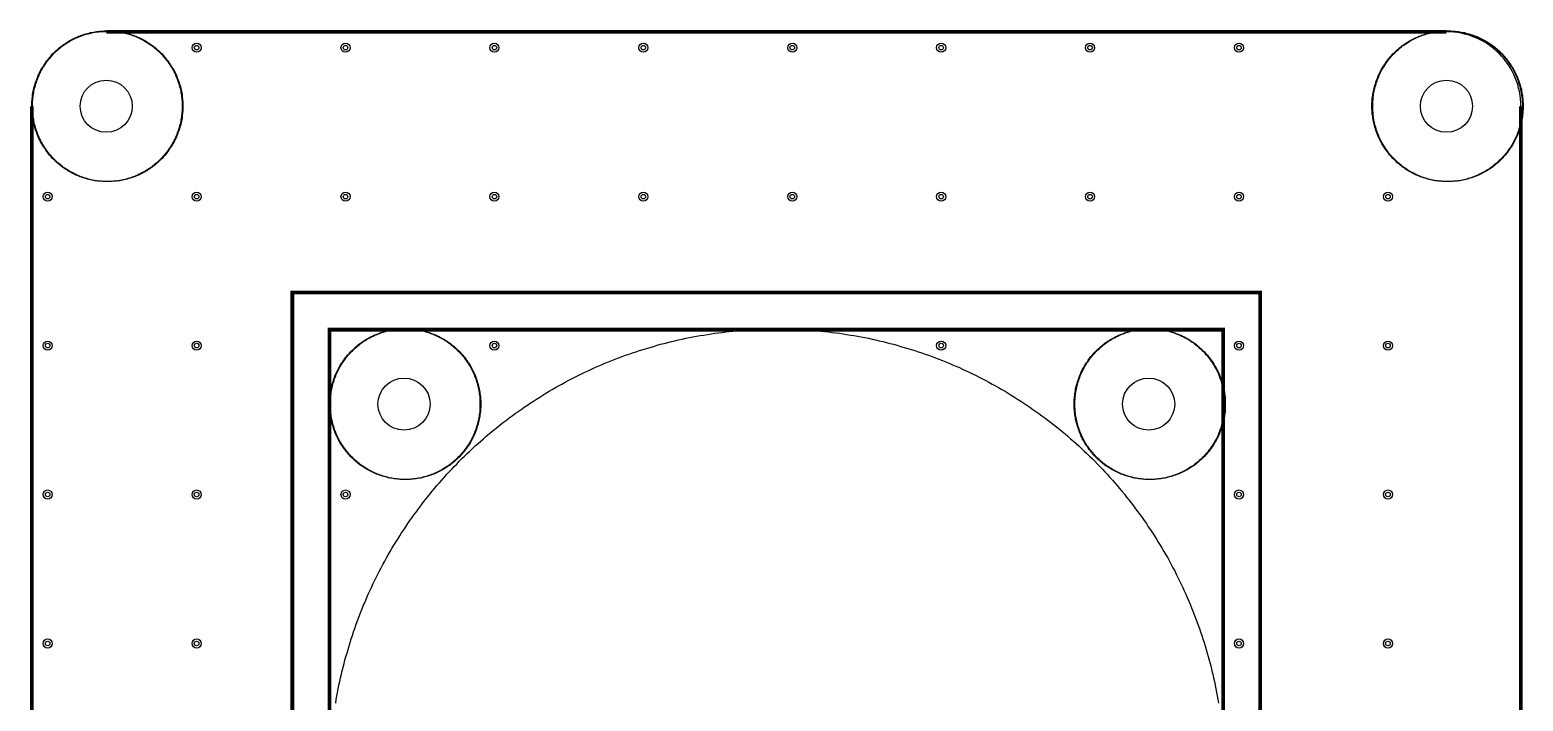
# Model space of a CAD drawing. Header units: millimetres. Extents: x 0 to 100, y -6 to 100.
# Drawn here: x -0.1 to 100.2, y 55.1 to 100.1 of the extents above; entities that cross this region are included whole.
import ezdxf

# ---------------------------------------------------------------- set-up
doc = ezdxf.new("R2010")
doc.units = ezdxf.units.MM
for name, color, linetype, true_color in [('BoardOutLine', 7, 'Continuous', 0xff00ff), ('BottomLayer', 7, 'Continuous', 0x0000ff), ('BottomSilkLayer', 7, 'Continuous', 0x66cc33), ('Hole', 7, 'Continuous', 0x222222), ('Multi-Layer', 7, 'Continuous', 0xc0c0c0), ('TopLayer', 7, 'Continuous', 0xff0000), ('TopSilkLayer', 7, 'Continuous', 0xffcc00)]:
    doc.layers.add(name, color=color, linetype=linetype, true_color=true_color)

msp = doc.modelspace()

# ---------------------------------------------------------------- linework, layer by layer
at = {"layer": 'BoardOutLine', "const_width": 0.254}
for points in [[(5, 100), (95, 100)], [(0, 5), (0, 95)], [(100, 95), (100, 5)]]:
    msp.add_lwpolyline(points, dxfattribs=at)
at = {"layer": 'BoardOutLine'}
for centre, start, end in [((5, 95), 90, 180.0003), ((95, 95), 359.9997, 90)]:
    msp.add_arc(centre, 5, start, end, dxfattribs=at)
at = {"layer": 'BottomLayer'}
for points in [[(0.05, 95), (0.05, 95.1), (0.05, 95.2), (0.06, 95.31), (0.07, 95.41), (0.07, 95.51), (0.09, 95.61), (0.1, 95.71), (0.11, 95.81), (0.13, 95.91), (0.15, 96.01), (0.17, 96.11), (0.19, 96.21), (0.22, 96.31), (0.25, 96.41), (0.28, 96.5), (0.31, 96.6), (0.34, 96.7), (0.38, 96.79), (0.41, 96.89), (0.45, 96.98), (0.49, 97.08), (0.53, 97.17), (0.58, 97.26), (0.62, 97.35), (0.67, 97.44), (0.72, 97.53), (0.77, 97.62), (0.83, 97.7), (0.88, 97.79), (0.94, 97.87), (1, 97.96), (1.06, 98.04), (1.12, 98.12), (1.18, 98.2), (1.25, 98.28), (1.32, 98.36), (1.38, 98.43), (1.45, 98.51), (1.53, 98.58), (1.6, 98.65), (1.67, 98.72), (1.75, 98.79), (1.82, 98.85), (1.9, 98.92), (1.98, 98.98), (2.06, 99.05), (2.14, 99.11), (2.23, 99.16), (2.31, 99.22), (2.4, 99.28), (2.48, 99.33), (2.57, 99.38), (2.66, 99.43), (2.75, 99.48), (2.84, 99.53), (2.93, 99.57), (3.02, 99.62), (3.12, 99.66), (3.21, 99.7), (3.31, 99.73), (3.4, 99.77), (3.5, 99.8), (3.6, 99.83), (3.69, 99.86), (3.79, 99.89), (3.89, 99.91), (3.99, 99.94), (4.09, 99.96), (4.19, 99.98), (4.29, 100), (4.39, 100.01), (4.49, 100.02), (4.59, 100.04), (4.69, 100.04), (4.79, 100.05), (4.9, 100.06), (5, 100.06), (5.1, 100.06), (5.2, 100.06), (5.3, 100.06), (5.41, 100.05), (5.51, 100.04), (5.61, 100.04), (5.71, 100.02), (5.81, 100.01), (5.91, 100), (6.01, 99.98), (6.11, 99.96), (6.21, 99.94), (6.31, 99.91), (6.41, 99.89), (6.51, 99.86), (6.6, 99.83), (6.7, 99.8), (6.8, 99.77), (6.89, 99.73), (6.99, 99.7), (7.08, 99.66), (7.18, 99.62), (7.27, 99.57), (7.36, 99.53), (7.45, 99.48), (7.54, 99.43), (7.63, 99.38), (7.72, 99.33), (7.8, 99.28), (7.89, 99.22), (7.97, 99.16), (8.06, 99.11), (8.14, 99.05), (8.22, 98.98), (8.3, 98.92), (8.38, 98.85), (8.45, 98.79), (8.53, 98.72), (8.6, 98.65), (8.67, 98.58), (8.75, 98.51), (8.82, 98.43), (8.88, 98.36), (8.95, 98.28), (9.02, 98.2), (9.08, 98.12), (9.14, 98.04), (9.2, 97.96), (9.26, 97.87), (9.32, 97.79), (9.37, 97.7), (9.43, 97.62), (9.48, 97.53), (9.53, 97.44), (9.58, 97.35), (9.62, 97.26), (9.67, 97.17), (9.71, 97.08), (9.75, 96.98), (9.79, 96.89), (9.82, 96.79), (9.86, 96.7), (9.89, 96.6), (9.92, 96.5), (9.95, 96.41), (9.98, 96.31), (10.01, 96.21), (10.03, 96.11), (10.05, 96.01), (10.07, 95.91), (10.09, 95.81), (10.1, 95.71), (10.11, 95.61), (10.13, 95.51), (10.13, 95.41), (10.14, 95.31), (10.15, 95.2), (10.15, 95.1), (10.15, 95), (10.15, 94.9), (10.15, 94.8), (10.14, 94.69), (10.13, 94.59), (10.13, 94.49), (10.11, 94.39), (10.1, 94.29), (10.09, 94.19), (10.07, 94.09), (10.05, 93.99), (10.03, 93.89), (10.01, 93.79), (9.98, 93.69), (9.95, 93.59), (9.92, 93.49), (9.89, 93.4), (9.86, 93.3), (9.82, 93.21), (9.79, 93.11), (9.75, 93.02), (9.71, 92.92), (9.67, 92.83), (9.62, 92.74), (9.58, 92.65), (9.53, 92.56), (9.48, 92.47), (9.43, 92.38), (9.37, 92.3), (9.32, 92.21), (9.26, 92.13), (9.2, 92.04), (9.14, 91.96), (9.08, 91.88), (9.02, 91.8), (8.95, 91.72), (8.88, 91.64), (8.82, 91.57), (8.75, 91.49), (8.67, 91.42), (8.6, 91.35), (8.53, 91.28), (8.45, 91.21), (8.38, 91.15), (8.3, 91.08), (8.22, 91.02), (8.14, 90.95), (8.06, 90.89), (7.97, 90.84), (7.89, 90.78), (7.8, 90.72), (7.72, 90.67), (7.63, 90.62), (7.54, 90.57), (7.45, 90.52), (7.36, 90.47), (7.27, 90.43), (7.18, 90.38), (7.08, 90.34), (6.99, 90.3), (6.89, 90.27), (6.8, 90.23), (6.7, 90.2), (6.6, 90.17), (6.51, 90.14), (6.41, 90.11), (6.31, 90.09), (6.21, 90.06), (6.11, 90.04), (6.01, 90.02), (5.91, 90), (5.81, 89.99), (5.71, 89.98), (5.61, 89.96), (5.51, 89.96), (5.41, 89.95), (5.3, 89.94), (5.2, 89.94), (5.1, 89.94), (5, 89.94), (4.9, 89.94), (4.79, 89.95), (4.69, 89.96), (4.59, 89.96), (4.49, 89.98), (4.39, 89.99), (4.29, 90), (4.19, 90.02), (4.09, 90.04), (3.99, 90.06), (3.89, 90.09), (3.79, 90.11), (3.69, 90.14), (3.6, 90.17), (3.5, 90.2), (3.4, 90.23), (3.31, 90.27), (3.21, 90.3), (3.12, 90.34), (3.02, 90.38), (2.93, 90.43), (2.84, 90.47), (2.75, 90.52), (2.66, 90.57), (2.57, 90.62), (2.48, 90.67), (2.4, 90.72), (2.31, 90.78), (2.23, 90.84), (2.14, 90.89), (2.06, 90.95), (1.98, 91.02), (1.9, 91.08), (1.82, 91.15), (1.75, 91.21), (1.67, 91.28), (1.6, 91.35), (1.53, 91.42), (1.45, 91.49), (1.38, 91.57), (1.32, 91.64), (1.25, 91.72), (1.18, 91.8), (1.12, 91.88), (1.06, 91.96), (1, 92.04), (0.94, 92.13), (0.88, 92.21), (0.83, 92.3), (0.77, 92.38), (0.72, 92.47), (0.67, 92.56), (0.62, 92.65), (0.58, 92.74), (0.53, 92.83), (0.49, 92.92), (0.45, 93.02), (0.41, 93.11), (0.38, 93.21), (0.34, 93.3), (0.31, 93.4), (0.28, 93.49), (0.25, 93.59), (0.22, 93.69), (0.19, 93.79), (0.17, 93.89), (0.15, 93.99), (0.13, 94.09), (0.11, 94.19), (0.1, 94.29), (0.09, 94.39), (0.07, 94.49), (0.07, 94.59), (0.06, 94.69), (0.05, 94.8), (0.05, 94.9), (0.05, 95)], [(90.05, 95), (90.05, 95.1), (90.05, 95.2), (90.06, 95.31), (90.07, 95.41), (90.07, 95.51), (90.09, 95.61), (90.1, 95.71), (90.11, 95.81), (90.13, 95.91), (90.15, 96.01), (90.17, 96.11), (90.19, 96.21), (90.22, 96.31), (90.25, 96.41), (90.28, 96.5), (90.31, 96.6), (90.34, 96.7), (90.38, 96.79), (90.41, 96.89), (90.45, 96.98), (90.49, 97.08), (90.53, 97.17), (90.58, 97.26), (90.62, 97.35), (90.67, 97.44), (90.72, 97.53), (90.77, 97.62), (90.83, 97.7), (90.88, 97.79), (90.94, 97.87), (91, 97.96), (91.06, 98.04), (91.12, 98.12), (91.18, 98.2), (91.25, 98.28), (91.32, 98.36), (91.38, 98.43), (91.45, 98.51), (91.53, 98.58), (91.6, 98.65), (91.67, 98.72), (91.75, 98.79), (91.82, 98.85), (91.9, 98.92), (91.98, 98.98), (92.06, 99.05), (92.14, 99.11), (92.23, 99.16), (92.31, 99.22), (92.4, 99.28), (92.48, 99.33), (92.57, 99.38), (92.66, 99.43), (92.75, 99.48), (92.84, 99.53), (92.93, 99.57), (93.02, 99.62), (93.12, 99.66), (93.21, 99.7), (93.31, 99.73), (93.4, 99.77), (93.5, 99.8), (93.6, 99.83), (93.69, 99.86), (93.79, 99.89), (93.89, 99.91), (93.99, 99.94), (94.09, 99.96), (94.19, 99.98), (94.29, 100), (94.39, 100.01), (94.49, 100.02), (94.59, 100.04), (94.69, 100.04), (94.79, 100.05), (94.9, 100.06), (95, 100.06), (95.1, 100.06), (95.2, 100.06), (95.3, 100.06), (95.41, 100.05), (95.51, 100.04), (95.61, 100.04), (95.71, 100.02), (95.81, 100.01), (95.91, 100), (96.01, 99.98), (96.11, 99.96), (96.21, 99.94), (96.31, 99.91), (96.41, 99.89), (96.51, 99.86), (96.6, 99.83), (96.7, 99.8), (96.8, 99.77), (96.89, 99.73), (96.99, 99.7), (97.08, 99.66), (97.18, 99.62), (97.27, 99.57), (97.36, 99.53), (97.45, 99.48), (97.54, 99.43), (97.63, 99.38), (97.72, 99.33), (97.8, 99.28), (97.89, 99.22), (97.97, 99.16), (98.06, 99.11), (98.14, 99.05), (98.22, 98.98), (98.3, 98.92), (98.38, 98.85), (98.45, 98.79), (98.53, 98.72), (98.6, 98.65), (98.67, 98.58), (98.75, 98.51), (98.82, 98.43), (98.88, 98.36), (98.95, 98.28), (99.02, 98.2), (99.08, 98.12), (99.14, 98.04), (99.2, 97.96), (99.26, 97.87), (99.32, 97.79), (99.37, 97.7), (99.43, 97.62), (99.48, 97.53), (99.53, 97.44), (99.58, 97.35), (99.62, 97.26), (99.67, 97.17), (99.71, 97.08), (99.75, 96.98), (99.79, 96.89), (99.82, 96.79), (99.86, 96.7), (99.89, 96.6), (99.92, 96.5), (99.95, 96.41), (99.98, 96.31), (100.01, 96.21), (100.03, 96.11), (100.05, 96.01), (100.07, 95.91), (100.09, 95.81), (100.1, 95.71), (100.11, 95.61), (100.13, 95.51), (100.13, 95.41), (100.14, 95.31), (100.15, 95.2), (100.15, 95.1), (100.15, 95), (100.15, 94.9), (100.15, 94.8), (100.14, 94.69), (100.13, 94.59), (100.13, 94.49), (100.11, 94.39), (100.1, 94.29), (100.09, 94.19), (100.07, 94.09), (100.05, 93.99), (100.03, 93.89), (100.01, 93.79), (99.98, 93.69), (99.95, 93.59), (99.92, 93.49), (99.89, 93.4), (99.86, 93.3), (99.82, 93.21), (99.79, 93.11), (99.75, 93.02), (99.71, 92.92), (99.67, 92.83), (99.62, 92.74), (99.58, 92.65), (99.53, 92.56), (99.48, 92.47), (99.43, 92.38), (99.37, 92.3), (99.32, 92.21), (99.26, 92.13), (99.2, 92.04), (99.14, 91.96), (99.08, 91.88), (99.02, 91.8), (98.95, 91.72), (98.88, 91.64), (98.82, 91.57), (98.75, 91.49), (98.67, 91.42), (98.6, 91.35), (98.53, 91.28), (98.45, 91.21), (98.38, 91.15), (98.3, 91.08), (98.22, 91.02), (98.14, 90.95), (98.06, 90.89), (97.97, 90.84), (97.89, 90.78), (97.8, 90.72), (97.72, 90.67), (97.63, 90.62), (97.54, 90.57), (97.45, 90.52), (97.36, 90.47), (97.27, 90.43), (97.18, 90.38), (97.08, 90.34), (96.99, 90.3), (96.89, 90.27), (96.8, 90.23), (96.7, 90.2), (96.6, 90.17), (96.51, 90.14), (96.41, 90.11), (96.31, 90.09), (96.21, 90.06), (96.11, 90.04), (96.01, 90.02), (95.91, 90), (95.81, 89.99), (95.71, 89.98), (95.61, 89.96), (95.51, 89.96), (95.41, 89.95), (95.3, 89.94), (95.2, 89.94), (95.1, 89.94), (95, 89.94), (94.9, 89.94), (94.79, 89.95), (94.69, 89.96), (94.59, 89.96), (94.49, 89.98), (94.39, 89.99), (94.29, 90), (94.19, 90.02), (94.09, 90.04), (93.99, 90.06), (93.89, 90.09), (93.79, 90.11), (93.69, 90.14), (93.6, 90.17), (93.5, 90.2), (93.4, 90.23), (93.31, 90.27), (93.21, 90.3), (93.12, 90.34), (93.02, 90.38), (92.93, 90.43), (92.84, 90.47), (92.75, 90.52), (92.66, 90.57), (92.57, 90.62), (92.48, 90.67), (92.4, 90.72), (92.31, 90.78), (92.23, 90.84), (92.14, 90.89), (92.06, 90.95), (91.98, 91.02), (91.9, 91.08), (91.82, 91.15), (91.75, 91.21), (91.67, 91.28), (91.6, 91.35), (91.53, 91.42), (91.45, 91.49), (91.38, 91.57), (91.32, 91.64), (91.25, 91.72), (91.18, 91.8), (91.12, 91.88), (91.06, 91.96), (91, 92.04), (90.94, 92.13), (90.88, 92.21), (90.83, 92.3), (90.77, 92.38), (90.72, 92.47), (90.67, 92.56), (90.62, 92.65), (90.58, 92.74), (90.53, 92.83), (90.49, 92.92), (90.45, 93.02), (90.41, 93.11), (90.38, 93.21), (90.34, 93.3), (90.31, 93.4), (90.28, 93.49), (90.25, 93.59), (90.22, 93.69), (90.19, 93.79), (90.17, 93.89), (90.15, 93.99), (90.13, 94.09), (90.11, 94.19), (90.1, 94.29), (90.09, 94.39), (90.07, 94.49), (90.07, 94.59), (90.06, 94.69), (90.05, 94.8), (90.05, 94.9), (90.05, 95)], [(20.05, 75), (20.05, 75.1), (20.05, 75.2), (20.06, 75.31), (20.07, 75.41), (20.07, 75.51), (20.09, 75.61), (20.1, 75.71), (20.11, 75.81), (20.13, 75.91), (20.15, 76.01), (20.17, 76.11), (20.19, 76.21), (20.22, 76.31), (20.25, 76.41), (20.28, 76.5), (20.31, 76.6), (20.34, 76.7), (20.38, 76.79), (20.41, 76.89), (20.45, 76.98), (20.49, 77.08), (20.53, 77.17), (20.58, 77.26), (20.62, 77.35), (20.67, 77.44), (20.72, 77.53), (20.77, 77.62), (20.83, 77.7), (20.88, 77.79), (20.94, 77.87), (21, 77.96), (21.06, 78.04), (21.12, 78.12), (21.18, 78.2), (21.25, 78.28), (21.32, 78.36), (21.38, 78.43), (21.45, 78.51), (21.53, 78.58), (21.6, 78.65), (21.67, 78.72), (21.75, 78.79), (21.82, 78.85), (21.9, 78.92), (21.98, 78.98), (22.06, 79.05), (22.14, 79.11), (22.23, 79.16), (22.31, 79.22), (22.4, 79.28), (22.48, 79.33), (22.57, 79.38), (22.66, 79.43), (22.75, 79.48), (22.84, 79.53), (22.93, 79.57), (23.02, 79.62), (23.12, 79.66), (23.21, 79.7), (23.31, 79.73), (23.4, 79.77), (23.5, 79.8), (23.6, 79.83), (23.69, 79.86), (23.79, 79.89), (23.89, 79.91), (23.99, 79.94), (24.09, 79.96), (24.19, 79.98), (24.29, 80), (24.39, 80.01), (24.49, 80.02), (24.59, 80.04), (24.69, 80.04), (24.79, 80.05), (24.9, 80.06), (25, 80.06), (25.1, 80.06), (25.2, 80.06), (25.3, 80.06), (25.41, 80.05), (25.51, 80.04), (25.61, 80.04), (25.71, 80.02), (25.81, 80.01), (25.91, 80), (26.01, 79.98), (26.11, 79.96), (26.21, 79.94), (26.31, 79.91), (26.41, 79.89), (26.51, 79.86), (26.6, 79.83), (26.7, 79.8), (26.8, 79.77), (26.89, 79.73), (26.99, 79.7), (27.08, 79.66), (27.18, 79.62), (27.27, 79.57), (27.36, 79.53), (27.45, 79.48), (27.54, 79.43), (27.63, 79.38), (27.72, 79.33), (27.8, 79.28), (27.89, 79.22), (27.97, 79.16), (28.06, 79.11), (28.14, 79.05), (28.22, 78.98), (28.3, 78.92), (28.38, 78.85), (28.45, 78.79), (28.53, 78.72), (28.6, 78.65), (28.67, 78.58), (28.75, 78.51), (28.82, 78.43), (28.88, 78.36), (28.95, 78.28), (29.02, 78.2), (29.08, 78.12), (29.14, 78.04), (29.2, 77.96), (29.26, 77.87), (29.32, 77.79), (29.37, 77.7), (29.43, 77.62), (29.48, 77.53), (29.53, 77.44), (29.58, 77.35), (29.62, 77.26), (29.67, 77.17), (29.71, 77.08), (29.75, 76.98), (29.79, 76.89), (29.82, 76.79), (29.86, 76.7), (29.89, 76.6), (29.92, 76.5), (29.95, 76.41), (29.98, 76.31), (30.01, 76.21), (30.03, 76.11), (30.05, 76.01), (30.07, 75.91), (30.09, 75.81), (30.1, 75.71), (30.11, 75.61), (30.13, 75.51), (30.13, 75.41), (30.14, 75.31), (30.15, 75.2), (30.15, 75.1), (30.15, 75), (30.15, 74.9), (30.15, 74.8), (30.14, 74.69), (30.13, 74.59), (30.13, 74.49), (30.11, 74.39), (30.1, 74.29), (30.09, 74.19), (30.07, 74.09), (30.05, 73.99), (30.03, 73.89), (30.01, 73.79), (29.98, 73.69), (29.95, 73.59), (29.92, 73.49), (29.89, 73.4), (29.86, 73.3), (29.82, 73.21), (29.79, 73.11), (29.75, 73.02), (29.71, 72.92), (29.67, 72.83), (29.62, 72.74), (29.58, 72.65), (29.53, 72.56), (29.48, 72.47), (29.43, 72.38), (29.37, 72.3), (29.32, 72.21), (29.26, 72.13), (29.2, 72.04), (29.14, 71.96), (29.08, 71.88), (29.02, 71.8), (28.95, 71.72), (28.88, 71.64), (28.82, 71.57), (28.75, 71.49), (28.67, 71.42), (28.6, 71.35), (28.53, 71.28), (28.45, 71.21), (28.38, 71.15), (28.3, 71.08), (28.22, 71.02), (28.14, 70.95), (28.06, 70.89), (27.97, 70.84), (27.89, 70.78), (27.8, 70.72), (27.72, 70.67), (27.63, 70.62), (27.54, 70.57), (27.45, 70.52), (27.36, 70.47), (27.27, 70.43), (27.18, 70.38), (27.08, 70.34), (26.99, 70.3), (26.89, 70.27), (26.8, 70.23), (26.7, 70.2), (26.6, 70.17), (26.51, 70.14), (26.41, 70.11), (26.31, 70.09), (26.21, 70.06), (26.11, 70.04), (26.01, 70.02), (25.91, 70), (25.81, 69.99), (25.71, 69.98), (25.61, 69.96), (25.51, 69.96), (25.41, 69.95), (25.3, 69.94), (25.2, 69.94), (25.1, 69.94), (25, 69.94), (24.9, 69.94), (24.79, 69.95), (24.69, 69.96), (24.59, 69.96), (24.49, 69.98), (24.39, 69.99), (24.29, 70), (24.19, 70.02), (24.09, 70.04), (23.99, 70.06), (23.89, 70.09), (23.79, 70.11), (23.69, 70.14), (23.6, 70.17), (23.5, 70.2), (23.4, 70.23), (23.31, 70.27), (23.21, 70.3), (23.12, 70.34), (23.02, 70.38), (22.93, 70.43), (22.84, 70.47), (22.75, 70.52), (22.66, 70.57), (22.57, 70.62), (22.48, 70.67), (22.4, 70.72), (22.31, 70.78), (22.23, 70.84), (22.14, 70.89), (22.06, 70.95), (21.98, 71.02), (21.9, 71.08), (21.82, 71.15), (21.75, 71.21), (21.67, 71.28), (21.6, 71.35), (21.53, 71.42), (21.45, 71.49), (21.38, 71.57), (21.32, 71.64), (21.25, 71.72), (21.18, 71.8), (21.12, 71.88), (21.06, 71.96), (21, 72.04), (20.94, 72.13), (20.88, 72.21), (20.83, 72.3), (20.77, 72.38), (20.72, 72.47), (20.67, 72.56), (20.62, 72.65), (20.58, 72.74), (20.53, 72.83), (20.49, 72.92), (20.45, 73.02), (20.41, 73.11), (20.38, 73.21), (20.34, 73.3), (20.31, 73.4), (20.28, 73.49), (20.25, 73.59), (20.22, 73.69), (20.19, 73.79), (20.17, 73.89), (20.15, 73.99), (20.13, 74.09), (20.11, 74.19), (20.1, 74.29), (20.09, 74.39), (20.07, 74.49), (20.07, 74.59), (20.06, 74.69), (20.05, 74.8), (20.05, 74.9), (20.05, 75)], [(70.05, 75), (70.05, 75.1), (70.05, 75.2), (70.06, 75.31), (70.07, 75.41), (70.07, 75.51), (70.09, 75.61), (70.1, 75.71), (70.11, 75.81), (70.13, 75.91), (70.15, 76.01), (70.17, 76.11), (70.19, 76.21), (70.22, 76.31), (70.25, 76.41), (70.28, 76.5), (70.31, 76.6), (70.34, 76.7), (70.38, 76.79), (70.41, 76.89), (70.45, 76.98), (70.49, 77.08), (70.53, 77.17), (70.58, 77.26), (70.62, 77.35), (70.67, 77.44), (70.72, 77.53), (70.77, 77.62), (70.83, 77.7), (70.88, 77.79), (70.94, 77.87), (71, 77.96), (71.06, 78.04), (71.12, 78.12), (71.18, 78.2), (71.25, 78.28), (71.32, 78.36), (71.38, 78.43), (71.45, 78.51), (71.53, 78.58), (71.6, 78.65), (71.67, 78.72), (71.75, 78.79), (71.82, 78.85), (71.9, 78.92), (71.98, 78.98), (72.06, 79.05), (72.14, 79.11), (72.23, 79.16), (72.31, 79.22), (72.4, 79.28), (72.48, 79.33), (72.57, 79.38), (72.66, 79.43), (72.75, 79.48), (72.84, 79.53), (72.93, 79.57), (73.02, 79.62), (73.12, 79.66), (73.21, 79.7), (73.31, 79.73), (73.4, 79.77), (73.5, 79.8), (73.6, 79.83), (73.69, 79.86), (73.79, 79.89), (73.89, 79.91), (73.99, 79.94), (74.09, 79.96), (74.19, 79.98), (74.29, 80), (74.39, 80.01), (74.49, 80.02), (74.59, 80.04), (74.69, 80.04), (74.79, 80.05), (74.9, 80.06), (75, 80.06), (75.1, 80.06), (75.2, 80.06), (75.3, 80.06), (75.41, 80.05), (75.51, 80.04), (75.61, 80.04), (75.71, 80.02), (75.81, 80.01), (75.91, 80), (76.01, 79.98), (76.11, 79.96), (76.21, 79.94), (76.31, 79.91), (76.41, 79.89), (76.51, 79.86), (76.6, 79.83), (76.7, 79.8), (76.8, 79.77), (76.89, 79.73), (76.99, 79.7), (77.08, 79.66), (77.18, 79.62), (77.27, 79.57), (77.36, 79.53), (77.45, 79.48), (77.54, 79.43), (77.63, 79.38), (77.72, 79.33), (77.8, 79.28), (77.89, 79.22), (77.97, 79.16), (78.06, 79.11), (78.14, 79.05), (78.22, 78.98), (78.3, 78.92), (78.38, 78.85), (78.45, 78.79), (78.53, 78.72), (78.6, 78.65), (78.67, 78.58), (78.75, 78.51), (78.82, 78.43), (78.88, 78.36), (78.95, 78.28), (79.02, 78.2), (79.08, 78.12), (79.14, 78.04), (79.2, 77.96), (79.26, 77.87), (79.32, 77.79), (79.37, 77.7), (79.43, 77.62), (79.48, 77.53), (79.53, 77.44), (79.58, 77.35), (79.62, 77.26), (79.67, 77.17), (79.71, 77.08), (79.75, 76.98), (79.79, 76.89), (79.82, 76.79), (79.86, 76.7), (79.89, 76.6), (79.92, 76.5), (79.95, 76.41), (79.98, 76.31), (80.01, 76.21), (80.03, 76.11), (80.05, 76.01), (80.07, 75.91), (80.09, 75.81), (80.1, 75.71), (80.11, 75.61), (80.13, 75.51), (80.13, 75.41), (80.14, 75.31), (80.15, 75.2), (80.15, 75.1), (80.15, 75), (80.15, 74.9), (80.15, 74.8), (80.14, 74.69), (80.13, 74.59), (80.13, 74.49), (80.11, 74.39), (80.1, 74.29), (80.09, 74.19), (80.07, 74.09), (80.05, 73.99), (80.03, 73.89), (80.01, 73.79), (79.98, 73.69), (79.95, 73.59), (79.92, 73.49), (79.89, 73.4), (79.86, 73.3), (79.82, 73.21), (79.79, 73.11), (79.75, 73.02), (79.71, 72.92), (79.67, 72.83), (79.62, 72.74), (79.58, 72.65), (79.53, 72.56), (79.48, 72.47), (79.43, 72.38), (79.37, 72.3), (79.32, 72.21), (79.26, 72.13), (79.2, 72.04), (79.14, 71.96), (79.08, 71.88), (79.02, 71.8), (78.95, 71.72), (78.88, 71.64), (78.82, 71.57), (78.75, 71.49), (78.67, 71.42), (78.6, 71.35), (78.53, 71.28), (78.45, 71.21), (78.38, 71.15), (78.3, 71.08), (78.22, 71.02), (78.14, 70.95), (78.06, 70.89), (77.97, 70.84), (77.89, 70.78), (77.8, 70.72), (77.72, 70.67), (77.63, 70.62), (77.54, 70.57), (77.45, 70.52), (77.36, 70.47), (77.27, 70.43), (77.18, 70.38), (77.08, 70.34), (76.99, 70.3), (76.89, 70.27), (76.8, 70.23), (76.7, 70.2), (76.6, 70.17), (76.51, 70.14), (76.41, 70.11), (76.31, 70.09), (76.21, 70.06), (76.11, 70.04), (76.01, 70.02), (75.91, 70), (75.81, 69.99), (75.71, 69.98), (75.61, 69.96), (75.51, 69.96), (75.41, 69.95), (75.3, 69.94), (75.2, 69.94), (75.1, 69.94), (75, 69.94), (74.9, 69.94), (74.79, 69.95), (74.69, 69.96), (74.59, 69.96), (74.49, 69.98), (74.39, 69.99), (74.29, 70), (74.19, 70.02), (74.09, 70.04), (73.99, 70.06), (73.89, 70.09), (73.79, 70.11), (73.69, 70.14), (73.6, 70.17), (73.5, 70.2), (73.4, 70.23), (73.31, 70.27), (73.21, 70.3), (73.12, 70.34), (73.02, 70.38), (72.93, 70.43), (72.84, 70.47), (72.75, 70.52), (72.66, 70.57), (72.57, 70.62), (72.48, 70.67), (72.4, 70.72), (72.31, 70.78), (72.23, 70.84), (72.14, 70.89), (72.06, 70.95), (71.98, 71.02), (71.9, 71.08), (71.82, 71.15), (71.75, 71.21), (71.67, 71.28), (71.6, 71.35), (71.53, 71.42), (71.45, 71.49), (71.38, 71.57), (71.32, 71.64), (71.25, 71.72), (71.18, 71.8), (71.12, 71.88), (71.06, 71.96), (71, 72.04), (70.94, 72.13), (70.88, 72.21), (70.83, 72.3), (70.77, 72.38), (70.72, 72.47), (70.67, 72.56), (70.62, 72.65), (70.58, 72.74), (70.53, 72.83), (70.49, 72.92), (70.45, 73.02), (70.41, 73.11), (70.38, 73.21), (70.34, 73.3), (70.31, 73.4), (70.28, 73.49), (70.25, 73.59), (70.22, 73.69), (70.19, 73.79), (70.17, 73.89), (70.15, 73.99), (70.13, 74.09), (70.11, 74.19), (70.1, 74.29), (70.09, 74.39), (70.07, 74.49), (70.07, 74.59), (70.06, 74.69), (70.05, 74.8), (70.05, 74.9), (70.05, 75)]]:
    msp.add_lwpolyline(points, close=True, dxfattribs=at)
at = {"layer": 'BottomSilkLayer', "const_width": 0.25}
for points in [[(17.5, 82.5), (82.5, 82.5), (82.5, 17.5), (17.5, 17.5), (17.5, 82.5)], [(20, 80), (80, 80), (80, 20), (20, 20), (20, 80)]]:
    msp.add_lwpolyline(points, close=True, dxfattribs=at)
at = {"layer": 'Hole'}
for centre in [(11.07, 98.93), (21.07, 98.93), (31.07, 98.93), (41.07, 98.93), (51.07, 98.93), (61.07, 98.93), (71.07, 98.93), (81.07, 98.93), (1.07, 88.93), (11.07, 88.93), (21.07, 88.93), (31.07, 88.93), (41.07, 88.93), (51.07, 88.93), (61.07, 88.93), (71.07, 88.93), (81.07, 88.93), (91.07, 88.93), (1.07, 78.93), (11.07, 78.93), (31.07, 78.93), (61.07, 78.93), (81.07, 78.93), (91.07, 78.93), (1.07, 68.93), (11.07, 68.93), (21.07, 68.93), (81.07, 68.93), (91.07, 68.93), (1.07, 58.93), (11.07, 58.93), (81.07, 58.93), (91.07, 58.93)]:
    msp.add_circle(centre, 0.153, dxfattribs=at)
at = {"layer": 'Multi-Layer'}
msp.add_lwpolyline([(20.41, 54.92), (20.45, 55.16), (20.49, 55.41), (20.54, 55.65), (20.58, 55.89), (20.63, 56.13), (20.68, 56.38), (20.74, 56.62), (20.79, 56.86), (20.85, 57.1), (20.91, 57.34), (20.97, 57.58), (21.03, 57.82), (21.1, 58.06), (21.17, 58.29), (21.24, 58.53), (21.31, 58.77), (21.38, 59), (21.46, 59.24), (21.53, 59.47), (21.61, 59.71), (21.69, 59.94), (21.77, 60.17), (21.86, 60.41), (21.95, 60.64), (22.03, 60.87), (22.12, 61.1), (22.22, 61.33), (22.31, 61.56), (22.41, 61.78), (22.5, 62.01), (22.6, 62.24), (22.71, 62.46), (22.81, 62.69), (22.91, 62.91), (23.02, 63.13), (23.13, 63.36), (23.24, 63.58), (23.35, 63.8), (23.47, 64.02), (23.58, 64.23), (23.7, 64.45), (23.82, 64.67), (23.94, 64.88), (24.07, 65.1), (24.19, 65.31), (24.32, 65.52), (24.45, 65.73), (24.58, 65.94), (24.71, 66.15), (24.84, 66.36), (24.98, 66.57), (25.12, 66.77), (25.25, 66.98), (25.4, 67.18), (25.54, 67.38), (25.68, 67.58), (25.83, 67.78), (25.97, 67.98), (26.12, 68.18), (26.27, 68.37), (26.42, 68.57), (26.58, 68.76), (26.73, 68.96), (26.89, 69.15), (27.05, 69.34), (27.21, 69.53), (27.37, 69.71), (27.53, 69.9), (27.7, 70.08), (27.86, 70.27), (28.03, 70.45), (28.2, 70.63), (28.37, 70.81), (28.54, 70.98), (28.71, 71.16), (28.89, 71.34), (29.07, 71.51), (29.24, 71.68), (29.42, 71.85), (29.6, 72.02), (29.78, 72.19), (29.97, 72.35), (30.15, 72.52), (30.34, 72.68), (30.52, 72.84), (30.71, 73), (30.9, 73.16), (31.09, 73.32), (31.29, 73.47), (31.48, 73.63), (31.68, 73.78), (31.87, 73.93), (32.07, 74.08), (32.27, 74.22), (32.47, 74.37), (32.67, 74.51), (32.87, 74.65), (33.07, 74.8), (33.28, 74.93), (33.48, 75.07), (33.69, 75.21), (33.9, 75.34), (34.11, 75.47), (34.32, 75.6), (34.53, 75.73), (34.74, 75.86), (34.95, 75.98), (35.17, 76.11), (35.38, 76.23), (35.6, 76.35), (35.82, 76.47), (36.03, 76.58), (36.25, 76.7), (36.47, 76.81), (36.69, 76.92), (36.92, 77.03), (37.14, 77.14), (37.36, 77.24), (37.59, 77.34), (37.81, 77.45), (38.04, 77.55), (38.27, 77.64), (38.49, 77.74), (38.72, 77.83), (38.95, 77.93), (39.18, 78.02), (39.41, 78.1), (39.64, 78.19), (39.88, 78.28), (40.11, 78.36), (40.34, 78.44), (40.58, 78.52), (40.81, 78.59), (41.05, 78.67), (41.28, 78.74), (41.52, 78.81), (41.76, 78.88), (41.99, 78.95), (42.23, 79.02), (42.47, 79.08), (42.71, 79.14), (42.95, 79.2), (43.19, 79.26), (43.43, 79.31), (43.67, 79.37), (43.92, 79.42), (44.16, 79.47), (44.4, 79.51), (44.64, 79.56), (44.89, 79.6), (45.13, 79.64), (45.37, 79.68), (45.62, 79.72), (45.86, 79.76), (46.11, 79.79), (46.35, 79.82), (46.6, 79.85), (46.84, 79.88), (47.09, 79.9), (47.34, 79.93), (47.58, 79.95), (47.83, 79.97), (48.07, 79.98), (48.32, 80), (48.57, 80.01), (48.81, 80.02), (49.06, 80.03), (49.31, 80.04), (49.56, 80.05), (49.8, 80.05), (50.05, 80.05), (50.3, 80.05), (50.54, 80.05), (50.79, 80.04), (51.04, 80.03), (51.29, 80.02), (51.53, 80.01), (51.78, 80), (52.03, 79.98), (52.27, 79.97), (52.52, 79.95), (52.76, 79.93), (53.01, 79.9), (53.26, 79.88), (53.5, 79.85), (53.75, 79.82), (53.99, 79.79), (54.24, 79.76), (54.48, 79.72), (54.73, 79.68), (54.97, 79.64), (55.21, 79.6), (55.46, 79.56), (55.7, 79.51), (55.94, 79.47), (56.18, 79.42), (56.43, 79.37), (56.67, 79.31), (56.91, 79.26), (57.15, 79.2), (57.39, 79.14), (57.63, 79.08), (57.87, 79.02), (58.11, 78.95), (58.34, 78.88), (58.58, 78.81), (58.82, 78.74), (59.05, 78.67), (59.29, 78.59), (59.52, 78.52), (59.76, 78.44), (59.99, 78.36), (60.22, 78.28), (60.46, 78.19), (60.69, 78.1), (60.92, 78.02), (61.15, 77.93), (61.38, 77.83), (61.61, 77.74), (61.83, 77.64), (62.06, 77.55), (62.29, 77.45), (62.51, 77.34), (62.74, 77.24), (62.96, 77.14), (63.18, 77.03), (63.41, 76.92), (63.63, 76.81), (63.85, 76.7), (64.07, 76.58), (64.28, 76.47), (64.5, 76.35), (64.72, 76.23), (64.93, 76.11), (65.15, 75.98), (65.36, 75.86), (65.57, 75.73), (65.78, 75.6), (65.99, 75.47), (66.2, 75.34), (66.41, 75.21), (66.62, 75.07), (66.82, 74.93), (67.03, 74.8), (67.23, 74.65), (67.43, 74.51), (67.63, 74.37), (67.83, 74.22), (68.03, 74.08), (68.23, 73.93), (68.42, 73.78), (68.62, 73.63), (68.81, 73.47), (69.01, 73.32), (69.2, 73.16), (69.39, 73), (69.58, 72.84), (69.76, 72.68), (69.95, 72.52), (70.13, 72.35), (70.32, 72.19), (70.5, 72.02), (70.68, 71.85), (70.86, 71.68), (71.03, 71.51), (71.21, 71.34), (71.39, 71.16), (71.56, 70.98), (71.73, 70.81), (71.9, 70.63), (72.07, 70.45), (72.24, 70.27), (72.4, 70.08), (72.57, 69.9), (72.73, 69.71), (72.89, 69.53), (73.05, 69.34), (73.21, 69.15), (73.37, 68.96), (73.52, 68.76), (73.68, 68.57), (73.83, 68.37), (73.98, 68.18), (74.13, 67.98), (74.27, 67.78), (74.42, 67.58), (74.56, 67.38), (74.7, 67.18), (74.85, 66.98), (74.98, 66.77), (75.12, 66.57), (75.26, 66.36), (75.39, 66.15), (75.52, 65.94), (75.65, 65.73), (75.78, 65.52), (75.91, 65.31), (76.03, 65.1), (76.16, 64.88), (76.28, 64.67), (76.4, 64.45), (76.52, 64.23), (76.63, 64.02), (76.75, 63.8), (76.86, 63.58), (76.97, 63.36), (77.08, 63.13), (77.19, 62.91), (77.29, 62.69), (77.39, 62.46), (77.5, 62.24), (77.6, 62.01), (77.69, 61.78), (77.79, 61.56), (77.88, 61.33), (77.98, 61.1), (78.07, 60.87), (78.15, 60.64), (78.24, 60.41), (78.33, 60.17), (78.41, 59.94), (78.49, 59.71), (78.57, 59.47), (78.64, 59.24), (78.72, 59), (78.79, 58.77), (78.86, 58.53), (78.93, 58.29), (79, 58.06), (79.07, 57.82), (79.13, 57.58), (79.19, 57.34), (79.25, 57.1), (79.31, 56.86), (79.36, 56.62), (79.42, 56.38), (79.47, 56.13), (79.52, 55.89), (79.56, 55.65), (79.61, 55.41), (79.65, 55.16), (79.69, 54.92)], dxfattribs=at)
for centre, radius in [((11.07, 98.93), 0.305), ((21.07, 98.93), 0.305), ((31.07, 98.93), 0.305), ((41.07, 98.93), 0.305), ((51.07, 98.93), 0.305), ((61.07, 98.93), 0.305), ((71.07, 98.93), 0.305), ((81.07, 98.93), 0.305), ((5, 95), 1.75), ((95, 95), 1.75), ((1.07, 88.93), 0.305), ((11.07, 88.93), 0.305), ((21.07, 88.93), 0.305), ((31.07, 88.93), 0.305), ((41.07, 88.93), 0.305), ((51.07, 88.93), 0.305), ((61.07, 88.93), 0.305), ((71.07, 88.93), 0.305), ((81.07, 88.93), 0.305), ((91.07, 88.93), 0.305), ((1.07, 78.93), 0.305), ((11.07, 78.93), 0.305), ((31.07, 78.93), 0.305), ((61.07, 78.93), 0.305), ((81.07, 78.93), 0.305), ((91.07, 78.93), 0.305), ((25, 75), 1.75), ((75, 75), 1.75), ((1.07, 68.93), 0.305), ((11.07, 68.93), 0.305), ((21.07, 68.93), 0.305), ((81.07, 68.93), 0.305), ((91.07, 68.93), 0.305), ((1.07, 58.93), 0.305), ((11.07, 58.93), 0.305), ((81.07, 58.93), 0.305), ((91.07, 58.93), 0.305)]:
    msp.add_circle(centre, radius, dxfattribs=at)
at = {"layer": 'TopLayer'}
for points in [[(0, 95), (0, 95.1), (0, 95.2), (0.01, 95.31), (0.02, 95.41), (0.02, 95.51), (0.04, 95.61), (0.05, 95.71), (0.06, 95.81), (0.08, 95.91), (0.1, 96.01), (0.12, 96.11), (0.14, 96.21), (0.17, 96.31), (0.2, 96.41), (0.23, 96.5), (0.26, 96.6), (0.29, 96.7), (0.33, 96.79), (0.36, 96.89), (0.4, 96.98), (0.44, 97.08), (0.48, 97.17), (0.53, 97.26), (0.57, 97.35), (0.62, 97.44), (0.67, 97.53), (0.72, 97.62), (0.78, 97.7), (0.83, 97.79), (0.89, 97.87), (0.95, 97.96), (1.01, 98.04), (1.07, 98.12), (1.13, 98.2), (1.2, 98.28), (1.27, 98.36), (1.33, 98.43), (1.4, 98.51), (1.48, 98.58), (1.55, 98.65), (1.62, 98.72), (1.7, 98.79), (1.77, 98.85), (1.85, 98.92), (1.93, 98.98), (2.01, 99.05), (2.09, 99.11), (2.18, 99.16), (2.26, 99.22), (2.35, 99.28), (2.43, 99.33), (2.52, 99.38), (2.61, 99.43), (2.7, 99.48), (2.79, 99.53), (2.88, 99.57), (2.97, 99.62), (3.07, 99.66), (3.16, 99.7), (3.26, 99.73), (3.35, 99.77), (3.45, 99.8), (3.55, 99.83), (3.64, 99.86), (3.74, 99.89), (3.84, 99.91), (3.94, 99.94), (4.04, 99.96), (4.14, 99.98), (4.24, 100), (4.34, 100.01), (4.44, 100.02), (4.54, 100.04), (4.64, 100.04), (4.74, 100.05), (4.85, 100.06), (4.95, 100.06), (5.05, 100.06), (5.15, 100.06), (5.25, 100.06), (5.36, 100.05), (5.46, 100.04), (5.56, 100.04), (5.66, 100.02), (5.76, 100.01), (5.86, 100), (5.96, 99.98), (6.06, 99.96), (6.16, 99.94), (6.26, 99.91), (6.36, 99.89), (6.46, 99.86), (6.55, 99.83), (6.65, 99.8), (6.75, 99.77), (6.84, 99.73), (6.94, 99.7), (7.03, 99.66), (7.13, 99.62), (7.22, 99.57), (7.31, 99.53), (7.4, 99.48), (7.49, 99.43), (7.58, 99.38), (7.67, 99.33), (7.75, 99.28), (7.84, 99.22), (7.92, 99.16), (8.01, 99.11), (8.09, 99.05), (8.17, 98.98), (8.25, 98.92), (8.33, 98.85), (8.4, 98.79), (8.48, 98.72), (8.55, 98.65), (8.62, 98.58), (8.7, 98.51), (8.77, 98.43), (8.83, 98.36), (8.9, 98.28), (8.97, 98.2), (9.03, 98.12), (9.09, 98.04), (9.15, 97.96), (9.21, 97.87), (9.27, 97.79), (9.32, 97.7), (9.38, 97.62), (9.43, 97.53), (9.48, 97.44), (9.53, 97.35), (9.57, 97.26), (9.62, 97.17), (9.66, 97.08), (9.7, 96.98), (9.74, 96.89), (9.77, 96.79), (9.81, 96.7), (9.84, 96.6), (9.87, 96.5), (9.9, 96.41), (9.93, 96.31), (9.96, 96.21), (9.98, 96.11), (10, 96.01), (10.02, 95.91), (10.04, 95.81), (10.05, 95.71), (10.06, 95.61), (10.08, 95.51), (10.08, 95.41), (10.09, 95.31), (10.1, 95.2), (10.1, 95.1), (10.1, 95), (10.1, 94.9), (10.1, 94.8), (10.09, 94.69), (10.08, 94.59), (10.08, 94.49), (10.06, 94.39), (10.05, 94.29), (10.04, 94.19), (10.02, 94.09), (10, 93.99), (9.98, 93.89), (9.96, 93.79), (9.93, 93.69), (9.9, 93.59), (9.87, 93.49), (9.84, 93.4), (9.81, 93.3), (9.77, 93.21), (9.74, 93.11), (9.7, 93.02), (9.66, 92.92), (9.62, 92.83), (9.57, 92.74), (9.53, 92.65), (9.48, 92.56), (9.43, 92.47), (9.38, 92.38), (9.32, 92.3), (9.27, 92.21), (9.21, 92.13), (9.15, 92.04), (9.09, 91.96), (9.03, 91.88), (8.97, 91.8), (8.9, 91.72), (8.83, 91.64), (8.77, 91.57), (8.7, 91.49), (8.62, 91.42), (8.55, 91.35), (8.48, 91.28), (8.4, 91.21), (8.33, 91.15), (8.25, 91.08), (8.17, 91.02), (8.09, 90.95), (8.01, 90.89), (7.92, 90.84), (7.84, 90.78), (7.75, 90.72), (7.67, 90.67), (7.58, 90.62), (7.49, 90.57), (7.4, 90.52), (7.31, 90.47), (7.22, 90.43), (7.13, 90.38), (7.03, 90.34), (6.94, 90.3), (6.84, 90.27), (6.75, 90.23), (6.65, 90.2), (6.55, 90.17), (6.46, 90.14), (6.36, 90.11), (6.26, 90.09), (6.16, 90.06), (6.06, 90.04), (5.96, 90.02), (5.86, 90), (5.76, 89.99), (5.66, 89.98), (5.56, 89.96), (5.46, 89.96), (5.36, 89.95), (5.25, 89.94), (5.15, 89.94), (5.05, 89.94), (4.95, 89.94), (4.85, 89.94), (4.74, 89.95), (4.64, 89.96), (4.54, 89.96), (4.44, 89.98), (4.34, 89.99), (4.24, 90), (4.14, 90.02), (4.04, 90.04), (3.94, 90.06), (3.84, 90.09), (3.74, 90.11), (3.64, 90.14), (3.55, 90.17), (3.45, 90.2), (3.35, 90.23), (3.26, 90.27), (3.16, 90.3), (3.07, 90.34), (2.97, 90.38), (2.88, 90.43), (2.79, 90.47), (2.7, 90.52), (2.61, 90.57), (2.52, 90.62), (2.43, 90.67), (2.35, 90.72), (2.26, 90.78), (2.18, 90.84), (2.09, 90.89), (2.01, 90.95), (1.93, 91.02), (1.85, 91.08), (1.77, 91.15), (1.7, 91.21), (1.62, 91.28), (1.55, 91.35), (1.48, 91.42), (1.4, 91.49), (1.33, 91.57), (1.27, 91.64), (1.2, 91.72), (1.13, 91.8), (1.07, 91.88), (1.01, 91.96), (0.95, 92.04), (0.89, 92.13), (0.83, 92.21), (0.78, 92.3), (0.72, 92.38), (0.67, 92.47), (0.62, 92.56), (0.57, 92.65), (0.53, 92.74), (0.48, 92.83), (0.44, 92.92), (0.4, 93.02), (0.36, 93.11), (0.33, 93.21), (0.29, 93.3), (0.26, 93.4), (0.23, 93.49), (0.2, 93.59), (0.17, 93.69), (0.14, 93.79), (0.12, 93.89), (0.1, 93.99), (0.08, 94.09), (0.06, 94.19), (0.05, 94.29), (0.04, 94.39), (0.02, 94.49), (0.02, 94.59), (0.01, 94.69), (0, 94.8), (0, 94.9), (0, 95)], [(90, 95), (90, 95.1), (90, 95.2), (90.01, 95.31), (90.02, 95.41), (90.02, 95.51), (90.04, 95.61), (90.05, 95.71), (90.06, 95.81), (90.08, 95.91), (90.1, 96.01), (90.12, 96.11), (90.14, 96.21), (90.17, 96.31), (90.2, 96.41), (90.23, 96.5), (90.26, 96.6), (90.29, 96.7), (90.33, 96.79), (90.36, 96.89), (90.4, 96.98), (90.44, 97.08), (90.48, 97.17), (90.53, 97.26), (90.57, 97.35), (90.62, 97.44), (90.67, 97.53), (90.72, 97.62), (90.78, 97.7), (90.83, 97.79), (90.89, 97.87), (90.95, 97.96), (91.01, 98.04), (91.07, 98.12), (91.13, 98.2), (91.2, 98.28), (91.27, 98.36), (91.33, 98.43), (91.4, 98.51), (91.48, 98.58), (91.55, 98.65), (91.62, 98.72), (91.7, 98.79), (91.77, 98.85), (91.85, 98.92), (91.93, 98.98), (92.01, 99.05), (92.09, 99.11), (92.18, 99.16), (92.26, 99.22), (92.35, 99.28), (92.43, 99.33), (92.52, 99.38), (92.61, 99.43), (92.7, 99.48), (92.79, 99.53), (92.88, 99.57), (92.97, 99.62), (93.07, 99.66), (93.16, 99.7), (93.26, 99.73), (93.35, 99.77), (93.45, 99.8), (93.55, 99.83), (93.64, 99.86), (93.74, 99.89), (93.84, 99.91), (93.94, 99.94), (94.04, 99.96), (94.14, 99.98), (94.24, 100), (94.34, 100.01), (94.44, 100.02), (94.54, 100.04), (94.64, 100.04), (94.74, 100.05), (94.85, 100.06), (94.95, 100.06), (95.05, 100.06), (95.15, 100.06), (95.25, 100.06), (95.36, 100.05), (95.46, 100.04), (95.56, 100.04), (95.66, 100.02), (95.76, 100.01), (95.86, 100), (95.96, 99.98), (96.06, 99.96), (96.16, 99.94), (96.26, 99.91), (96.36, 99.89), (96.46, 99.86), (96.55, 99.83), (96.65, 99.8), (96.75, 99.77), (96.84, 99.73), (96.94, 99.7), (97.03, 99.66), (97.13, 99.62), (97.22, 99.57), (97.31, 99.53), (97.4, 99.48), (97.49, 99.43), (97.58, 99.38), (97.67, 99.33), (97.75, 99.28), (97.84, 99.22), (97.92, 99.16), (98.01, 99.11), (98.09, 99.05), (98.17, 98.98), (98.25, 98.92), (98.33, 98.85), (98.4, 98.79), (98.48, 98.72), (98.55, 98.65), (98.62, 98.58), (98.7, 98.51), (98.77, 98.43), (98.83, 98.36), (98.9, 98.28), (98.97, 98.2), (99.03, 98.12), (99.09, 98.04), (99.15, 97.96), (99.21, 97.87), (99.27, 97.79), (99.32, 97.7), (99.38, 97.62), (99.43, 97.53), (99.48, 97.44), (99.53, 97.35), (99.57, 97.26), (99.62, 97.17), (99.66, 97.08), (99.7, 96.98), (99.74, 96.89), (99.77, 96.79), (99.81, 96.7), (99.84, 96.6), (99.87, 96.5), (99.9, 96.41), (99.93, 96.31), (99.96, 96.21), (99.98, 96.11), (100, 96.01), (100.02, 95.91), (100.04, 95.81), (100.05, 95.71), (100.06, 95.61), (100.08, 95.51), (100.08, 95.41), (100.09, 95.31), (100.1, 95.2), (100.1, 95.1), (100.1, 95), (100.1, 94.9), (100.1, 94.8), (100.09, 94.69), (100.08, 94.59), (100.08, 94.49), (100.06, 94.39), (100.05, 94.29), (100.04, 94.19), (100.02, 94.09), (100, 93.99), (99.98, 93.89), (99.96, 93.79), (99.93, 93.69), (99.9, 93.59), (99.87, 93.49), (99.84, 93.4), (99.81, 93.3), (99.77, 93.21), (99.74, 93.11), (99.7, 93.02), (99.66, 92.92), (99.62, 92.83), (99.57, 92.74), (99.53, 92.65), (99.48, 92.56), (99.43, 92.47), (99.38, 92.38), (99.32, 92.3), (99.27, 92.21), (99.21, 92.13), (99.15, 92.04), (99.09, 91.96), (99.03, 91.88), (98.97, 91.8), (98.9, 91.72), (98.83, 91.64), (98.77, 91.57), (98.7, 91.49), (98.62, 91.42), (98.55, 91.35), (98.48, 91.28), (98.4, 91.21), (98.33, 91.15), (98.25, 91.08), (98.17, 91.02), (98.09, 90.95), (98.01, 90.89), (97.92, 90.84), (97.84, 90.78), (97.75, 90.72), (97.67, 90.67), (97.58, 90.62), (97.49, 90.57), (97.4, 90.52), (97.31, 90.47), (97.22, 90.43), (97.13, 90.38), (97.03, 90.34), (96.94, 90.3), (96.84, 90.27), (96.75, 90.23), (96.65, 90.2), (96.55, 90.17), (96.46, 90.14), (96.36, 90.11), (96.26, 90.09), (96.16, 90.06), (96.06, 90.04), (95.96, 90.02), (95.86, 90), (95.76, 89.99), (95.66, 89.98), (95.56, 89.96), (95.46, 89.96), (95.36, 89.95), (95.25, 89.94), (95.15, 89.94), (95.05, 89.94), (94.95, 89.94), (94.85, 89.94), (94.74, 89.95), (94.64, 89.96), (94.54, 89.96), (94.44, 89.98), (94.34, 89.99), (94.24, 90), (94.14, 90.02), (94.04, 90.04), (93.94, 90.06), (93.84, 90.09), (93.74, 90.11), (93.64, 90.14), (93.55, 90.17), (93.45, 90.2), (93.35, 90.23), (93.26, 90.27), (93.16, 90.3), (93.07, 90.34), (92.97, 90.38), (92.88, 90.43), (92.79, 90.47), (92.7, 90.52), (92.61, 90.57), (92.52, 90.62), (92.43, 90.67), (92.35, 90.72), (92.26, 90.78), (92.18, 90.84), (92.09, 90.89), (92.01, 90.95), (91.93, 91.02), (91.85, 91.08), (91.77, 91.15), (91.7, 91.21), (91.62, 91.28), (91.55, 91.35), (91.48, 91.42), (91.4, 91.49), (91.33, 91.57), (91.27, 91.64), (91.2, 91.72), (91.13, 91.8), (91.07, 91.88), (91.01, 91.96), (90.95, 92.04), (90.89, 92.13), (90.83, 92.21), (90.78, 92.3), (90.72, 92.38), (90.67, 92.47), (90.62, 92.56), (90.57, 92.65), (90.53, 92.74), (90.48, 92.83), (90.44, 92.92), (90.4, 93.02), (90.36, 93.11), (90.33, 93.21), (90.29, 93.3), (90.26, 93.4), (90.23, 93.49), (90.2, 93.59), (90.17, 93.69), (90.14, 93.79), (90.12, 93.89), (90.1, 93.99), (90.08, 94.09), (90.06, 94.19), (90.05, 94.29), (90.04, 94.39), (90.02, 94.49), (90.02, 94.59), (90.01, 94.69), (90, 94.8), (90, 94.9), (90, 95)], [(20, 75), (20, 75.1), (20, 75.2), (20.01, 75.31), (20.02, 75.41), (20.02, 75.51), (20.04, 75.61), (20.05, 75.71), (20.06, 75.81), (20.08, 75.91), (20.1, 76.01), (20.12, 76.11), (20.14, 76.21), (20.17, 76.31), (20.2, 76.41), (20.23, 76.5), (20.26, 76.6), (20.29, 76.7), (20.33, 76.79), (20.36, 76.89), (20.4, 76.98), (20.44, 77.08), (20.48, 77.17), (20.53, 77.26), (20.57, 77.35), (20.62, 77.44), (20.67, 77.53), (20.72, 77.62), (20.78, 77.7), (20.83, 77.79), (20.89, 77.87), (20.95, 77.96), (21.01, 78.04), (21.07, 78.12), (21.13, 78.2), (21.2, 78.28), (21.27, 78.36), (21.33, 78.43), (21.4, 78.51), (21.48, 78.58), (21.55, 78.65), (21.62, 78.72), (21.7, 78.79), (21.77, 78.85), (21.85, 78.92), (21.93, 78.98), (22.01, 79.05), (22.09, 79.11), (22.18, 79.16), (22.26, 79.22), (22.35, 79.28), (22.43, 79.33), (22.52, 79.38), (22.61, 79.43), (22.7, 79.48), (22.79, 79.53), (22.88, 79.57), (22.97, 79.62), (23.07, 79.66), (23.16, 79.7), (23.26, 79.73), (23.35, 79.77), (23.45, 79.8), (23.55, 79.83), (23.64, 79.86), (23.74, 79.89), (23.84, 79.91), (23.94, 79.94), (24.04, 79.96), (24.14, 79.98), (24.24, 80), (24.34, 80.01), (24.44, 80.02), (24.54, 80.04), (24.64, 80.04), (24.74, 80.05), (24.85, 80.06), (24.95, 80.06), (25.05, 80.06), (25.15, 80.06), (25.25, 80.06), (25.36, 80.05), (25.46, 80.04), (25.56, 80.04), (25.66, 80.02), (25.76, 80.01), (25.86, 80), (25.96, 79.98), (26.06, 79.96), (26.16, 79.94), (26.26, 79.91), (26.36, 79.89), (26.46, 79.86), (26.55, 79.83), (26.65, 79.8), (26.75, 79.77), (26.84, 79.73), (26.94, 79.7), (27.03, 79.66), (27.13, 79.62), (27.22, 79.57), (27.31, 79.53), (27.4, 79.48), (27.49, 79.43), (27.58, 79.38), (27.67, 79.33), (27.75, 79.28), (27.84, 79.22), (27.92, 79.16), (28.01, 79.11), (28.09, 79.05), (28.17, 78.98), (28.25, 78.92), (28.33, 78.85), (28.4, 78.79), (28.48, 78.72), (28.55, 78.65), (28.62, 78.58), (28.7, 78.51), (28.77, 78.43), (28.83, 78.36), (28.9, 78.28), (28.97, 78.2), (29.03, 78.12), (29.09, 78.04), (29.15, 77.96), (29.21, 77.87), (29.27, 77.79), (29.32, 77.7), (29.38, 77.62), (29.43, 77.53), (29.48, 77.44), (29.53, 77.35), (29.57, 77.26), (29.62, 77.17), (29.66, 77.08), (29.7, 76.98), (29.74, 76.89), (29.77, 76.79), (29.81, 76.7), (29.84, 76.6), (29.87, 76.5), (29.9, 76.41), (29.93, 76.31), (29.96, 76.21), (29.98, 76.11), (30, 76.01), (30.02, 75.91), (30.04, 75.81), (30.05, 75.71), (30.06, 75.61), (30.08, 75.51), (30.08, 75.41), (30.09, 75.31), (30.1, 75.2), (30.1, 75.1), (30.1, 75), (30.1, 74.9), (30.1, 74.8), (30.09, 74.69), (30.08, 74.59), (30.08, 74.49), (30.06, 74.39), (30.05, 74.29), (30.04, 74.19), (30.02, 74.09), (30, 73.99), (29.98, 73.89), (29.96, 73.79), (29.93, 73.69), (29.9, 73.59), (29.87, 73.49), (29.84, 73.4), (29.81, 73.3), (29.77, 73.21), (29.74, 73.11), (29.7, 73.02), (29.66, 72.92), (29.62, 72.83), (29.57, 72.74), (29.53, 72.65), (29.48, 72.56), (29.43, 72.47), (29.38, 72.38), (29.32, 72.3), (29.27, 72.21), (29.21, 72.13), (29.15, 72.04), (29.09, 71.96), (29.03, 71.88), (28.97, 71.8), (28.9, 71.72), (28.83, 71.64), (28.77, 71.57), (28.7, 71.49), (28.62, 71.42), (28.55, 71.35), (28.48, 71.28), (28.4, 71.21), (28.33, 71.15), (28.25, 71.08), (28.17, 71.02), (28.09, 70.95), (28.01, 70.89), (27.92, 70.84), (27.84, 70.78), (27.75, 70.72), (27.67, 70.67), (27.58, 70.62), (27.49, 70.57), (27.4, 70.52), (27.31, 70.47), (27.22, 70.43), (27.13, 70.38), (27.03, 70.34), (26.94, 70.3), (26.84, 70.27), (26.75, 70.23), (26.65, 70.2), (26.55, 70.17), (26.46, 70.14), (26.36, 70.11), (26.26, 70.09), (26.16, 70.06), (26.06, 70.04), (25.96, 70.02), (25.86, 70), (25.76, 69.99), (25.66, 69.98), (25.56, 69.96), (25.46, 69.96), (25.36, 69.95), (25.25, 69.94), (25.15, 69.94), (25.05, 69.94), (24.95, 69.94), (24.85, 69.94), (24.74, 69.95), (24.64, 69.96), (24.54, 69.96), (24.44, 69.98), (24.34, 69.99), (24.24, 70), (24.14, 70.02), (24.04, 70.04), (23.94, 70.06), (23.84, 70.09), (23.74, 70.11), (23.64, 70.14), (23.55, 70.17), (23.45, 70.2), (23.35, 70.23), (23.26, 70.27), (23.16, 70.3), (23.07, 70.34), (22.97, 70.38), (22.88, 70.43), (22.79, 70.47), (22.7, 70.52), (22.61, 70.57), (22.52, 70.62), (22.43, 70.67), (22.35, 70.72), (22.26, 70.78), (22.18, 70.84), (22.09, 70.89), (22.01, 70.95), (21.93, 71.02), (21.85, 71.08), (21.77, 71.15), (21.7, 71.21), (21.62, 71.28), (21.55, 71.35), (21.48, 71.42), (21.4, 71.49), (21.33, 71.57), (21.27, 71.64), (21.2, 71.72), (21.13, 71.8), (21.07, 71.88), (21.01, 71.96), (20.95, 72.04), (20.89, 72.13), (20.83, 72.21), (20.78, 72.3), (20.72, 72.38), (20.67, 72.47), (20.62, 72.56), (20.57, 72.65), (20.53, 72.74), (20.48, 72.83), (20.44, 72.92), (20.4, 73.02), (20.36, 73.11), (20.33, 73.21), (20.29, 73.3), (20.26, 73.4), (20.23, 73.49), (20.2, 73.59), (20.17, 73.69), (20.14, 73.79), (20.12, 73.89), (20.1, 73.99), (20.08, 74.09), (20.06, 74.19), (20.05, 74.29), (20.04, 74.39), (20.02, 74.49), (20.02, 74.59), (20.01, 74.69), (20, 74.8), (20, 74.9), (20, 75)], [(70, 75), (70, 75.1), (70, 75.2), (70.01, 75.31), (70.02, 75.41), (70.02, 75.51), (70.04, 75.61), (70.05, 75.71), (70.06, 75.81), (70.08, 75.91), (70.1, 76.01), (70.12, 76.11), (70.14, 76.21), (70.17, 76.31), (70.2, 76.41), (70.23, 76.5), (70.26, 76.6), (70.29, 76.7), (70.33, 76.79), (70.36, 76.89), (70.4, 76.98), (70.44, 77.08), (70.48, 77.17), (70.53, 77.26), (70.57, 77.35), (70.62, 77.44), (70.67, 77.53), (70.72, 77.62), (70.78, 77.7), (70.83, 77.79), (70.89, 77.87), (70.95, 77.96), (71.01, 78.04), (71.07, 78.12), (71.13, 78.2), (71.2, 78.28), (71.27, 78.36), (71.33, 78.43), (71.4, 78.51), (71.48, 78.58), (71.55, 78.65), (71.62, 78.72), (71.7, 78.79), (71.77, 78.85), (71.85, 78.92), (71.93, 78.98), (72.01, 79.05), (72.09, 79.11), (72.18, 79.16), (72.26, 79.22), (72.35, 79.28), (72.43, 79.33), (72.52, 79.38), (72.61, 79.43), (72.7, 79.48), (72.79, 79.53), (72.88, 79.57), (72.97, 79.62), (73.07, 79.66), (73.16, 79.7), (73.26, 79.73), (73.35, 79.77), (73.45, 79.8), (73.55, 79.83), (73.64, 79.86), (73.74, 79.89), (73.84, 79.91), (73.94, 79.94), (74.04, 79.96), (74.14, 79.98), (74.24, 80), (74.34, 80.01), (74.44, 80.02), (74.54, 80.04), (74.64, 80.04), (74.74, 80.05), (74.85, 80.06), (74.95, 80.06), (75.05, 80.06), (75.15, 80.06), (75.25, 80.06), (75.36, 80.05), (75.46, 80.04), (75.56, 80.04), (75.66, 80.02), (75.76, 80.01), (75.86, 80), (75.96, 79.98), (76.06, 79.96), (76.16, 79.94), (76.26, 79.91), (76.36, 79.89), (76.46, 79.86), (76.55, 79.83), (76.65, 79.8), (76.75, 79.77), (76.84, 79.73), (76.94, 79.7), (77.03, 79.66), (77.13, 79.62), (77.22, 79.57), (77.31, 79.53), (77.4, 79.48), (77.49, 79.43), (77.58, 79.38), (77.67, 79.33), (77.75, 79.28), (77.84, 79.22), (77.92, 79.16), (78.01, 79.11), (78.09, 79.05), (78.17, 78.98), (78.25, 78.92), (78.33, 78.85), (78.4, 78.79), (78.48, 78.72), (78.55, 78.65), (78.62, 78.58), (78.7, 78.51), (78.77, 78.43), (78.83, 78.36), (78.9, 78.28), (78.97, 78.2), (79.03, 78.12), (79.09, 78.04), (79.15, 77.96), (79.21, 77.87), (79.27, 77.79), (79.32, 77.7), (79.38, 77.62), (79.43, 77.53), (79.48, 77.44), (79.53, 77.35), (79.57, 77.26), (79.62, 77.17), (79.66, 77.08), (79.7, 76.98), (79.74, 76.89), (79.77, 76.79), (79.81, 76.7), (79.84, 76.6), (79.87, 76.5), (79.9, 76.41), (79.93, 76.31), (79.96, 76.21), (79.98, 76.11), (80, 76.01), (80.02, 75.91), (80.04, 75.81), (80.05, 75.71), (80.06, 75.61), (80.08, 75.51), (80.08, 75.41), (80.09, 75.31), (80.1, 75.2), (80.1, 75.1), (80.1, 75), (80.1, 74.9), (80.1, 74.8), (80.09, 74.69), (80.08, 74.59), (80.08, 74.49), (80.06, 74.39), (80.05, 74.29), (80.04, 74.19), (80.02, 74.09), (80, 73.99), (79.98, 73.89), (79.96, 73.79), (79.93, 73.69), (79.9, 73.59), (79.87, 73.49), (79.84, 73.4), (79.81, 73.3), (79.77, 73.21), (79.74, 73.11), (79.7, 73.02), (79.66, 72.92), (79.62, 72.83), (79.57, 72.74), (79.53, 72.65), (79.48, 72.56), (79.43, 72.47), (79.38, 72.38), (79.32, 72.3), (79.27, 72.21), (79.21, 72.13), (79.15, 72.04), (79.09, 71.96), (79.03, 71.88), (78.97, 71.8), (78.9, 71.72), (78.83, 71.64), (78.77, 71.57), (78.7, 71.49), (78.62, 71.42), (78.55, 71.35), (78.48, 71.28), (78.4, 71.21), (78.33, 71.15), (78.25, 71.08), (78.17, 71.02), (78.09, 70.95), (78.01, 70.89), (77.92, 70.84), (77.84, 70.78), (77.75, 70.72), (77.67, 70.67), (77.58, 70.62), (77.49, 70.57), (77.4, 70.52), (77.31, 70.47), (77.22, 70.43), (77.13, 70.38), (77.03, 70.34), (76.94, 70.3), (76.84, 70.27), (76.75, 70.23), (76.65, 70.2), (76.55, 70.17), (76.46, 70.14), (76.36, 70.11), (76.26, 70.09), (76.16, 70.06), (76.06, 70.04), (75.96, 70.02), (75.86, 70), (75.76, 69.99), (75.66, 69.98), (75.56, 69.96), (75.46, 69.96), (75.36, 69.95), (75.25, 69.94), (75.15, 69.94), (75.05, 69.94), (74.95, 69.94), (74.85, 69.94), (74.74, 69.95), (74.64, 69.96), (74.54, 69.96), (74.44, 69.98), (74.34, 69.99), (74.24, 70), (74.14, 70.02), (74.04, 70.04), (73.94, 70.06), (73.84, 70.09), (73.74, 70.11), (73.64, 70.14), (73.55, 70.17), (73.45, 70.2), (73.35, 70.23), (73.26, 70.27), (73.16, 70.3), (73.07, 70.34), (72.97, 70.38), (72.88, 70.43), (72.79, 70.47), (72.7, 70.52), (72.61, 70.57), (72.52, 70.62), (72.43, 70.67), (72.35, 70.72), (72.26, 70.78), (72.18, 70.84), (72.09, 70.89), (72.01, 70.95), (71.93, 71.02), (71.85, 71.08), (71.77, 71.15), (71.7, 71.21), (71.62, 71.28), (71.55, 71.35), (71.48, 71.42), (71.4, 71.49), (71.33, 71.57), (71.27, 71.64), (71.2, 71.72), (71.13, 71.8), (71.07, 71.88), (71.01, 71.96), (70.95, 72.04), (70.89, 72.13), (70.83, 72.21), (70.78, 72.3), (70.72, 72.38), (70.67, 72.47), (70.62, 72.56), (70.57, 72.65), (70.53, 72.74), (70.48, 72.83), (70.44, 72.92), (70.4, 73.02), (70.36, 73.11), (70.33, 73.21), (70.29, 73.3), (70.26, 73.4), (70.23, 73.49), (70.2, 73.59), (70.17, 73.69), (70.14, 73.79), (70.12, 73.89), (70.1, 73.99), (70.08, 74.09), (70.06, 74.19), (70.05, 74.29), (70.04, 74.39), (70.02, 74.49), (70.02, 74.59), (70.01, 74.69), (70, 74.8), (70, 74.9), (70, 75)]]:
    msp.add_lwpolyline(points, close=True, dxfattribs=at)
at = {"layer": 'TopSilkLayer', "const_width": 0.25}
for points in [[(17.5, 82.5), (82.5, 82.5), (82.5, 17.5), (17.5, 17.5), (17.5, 82.5)], [(20, 80), (80, 80), (80, 20), (20, 20), (20, 80)]]:
    msp.add_lwpolyline(points, close=True, dxfattribs=at)

doc.saveas('drawing.dxf')
